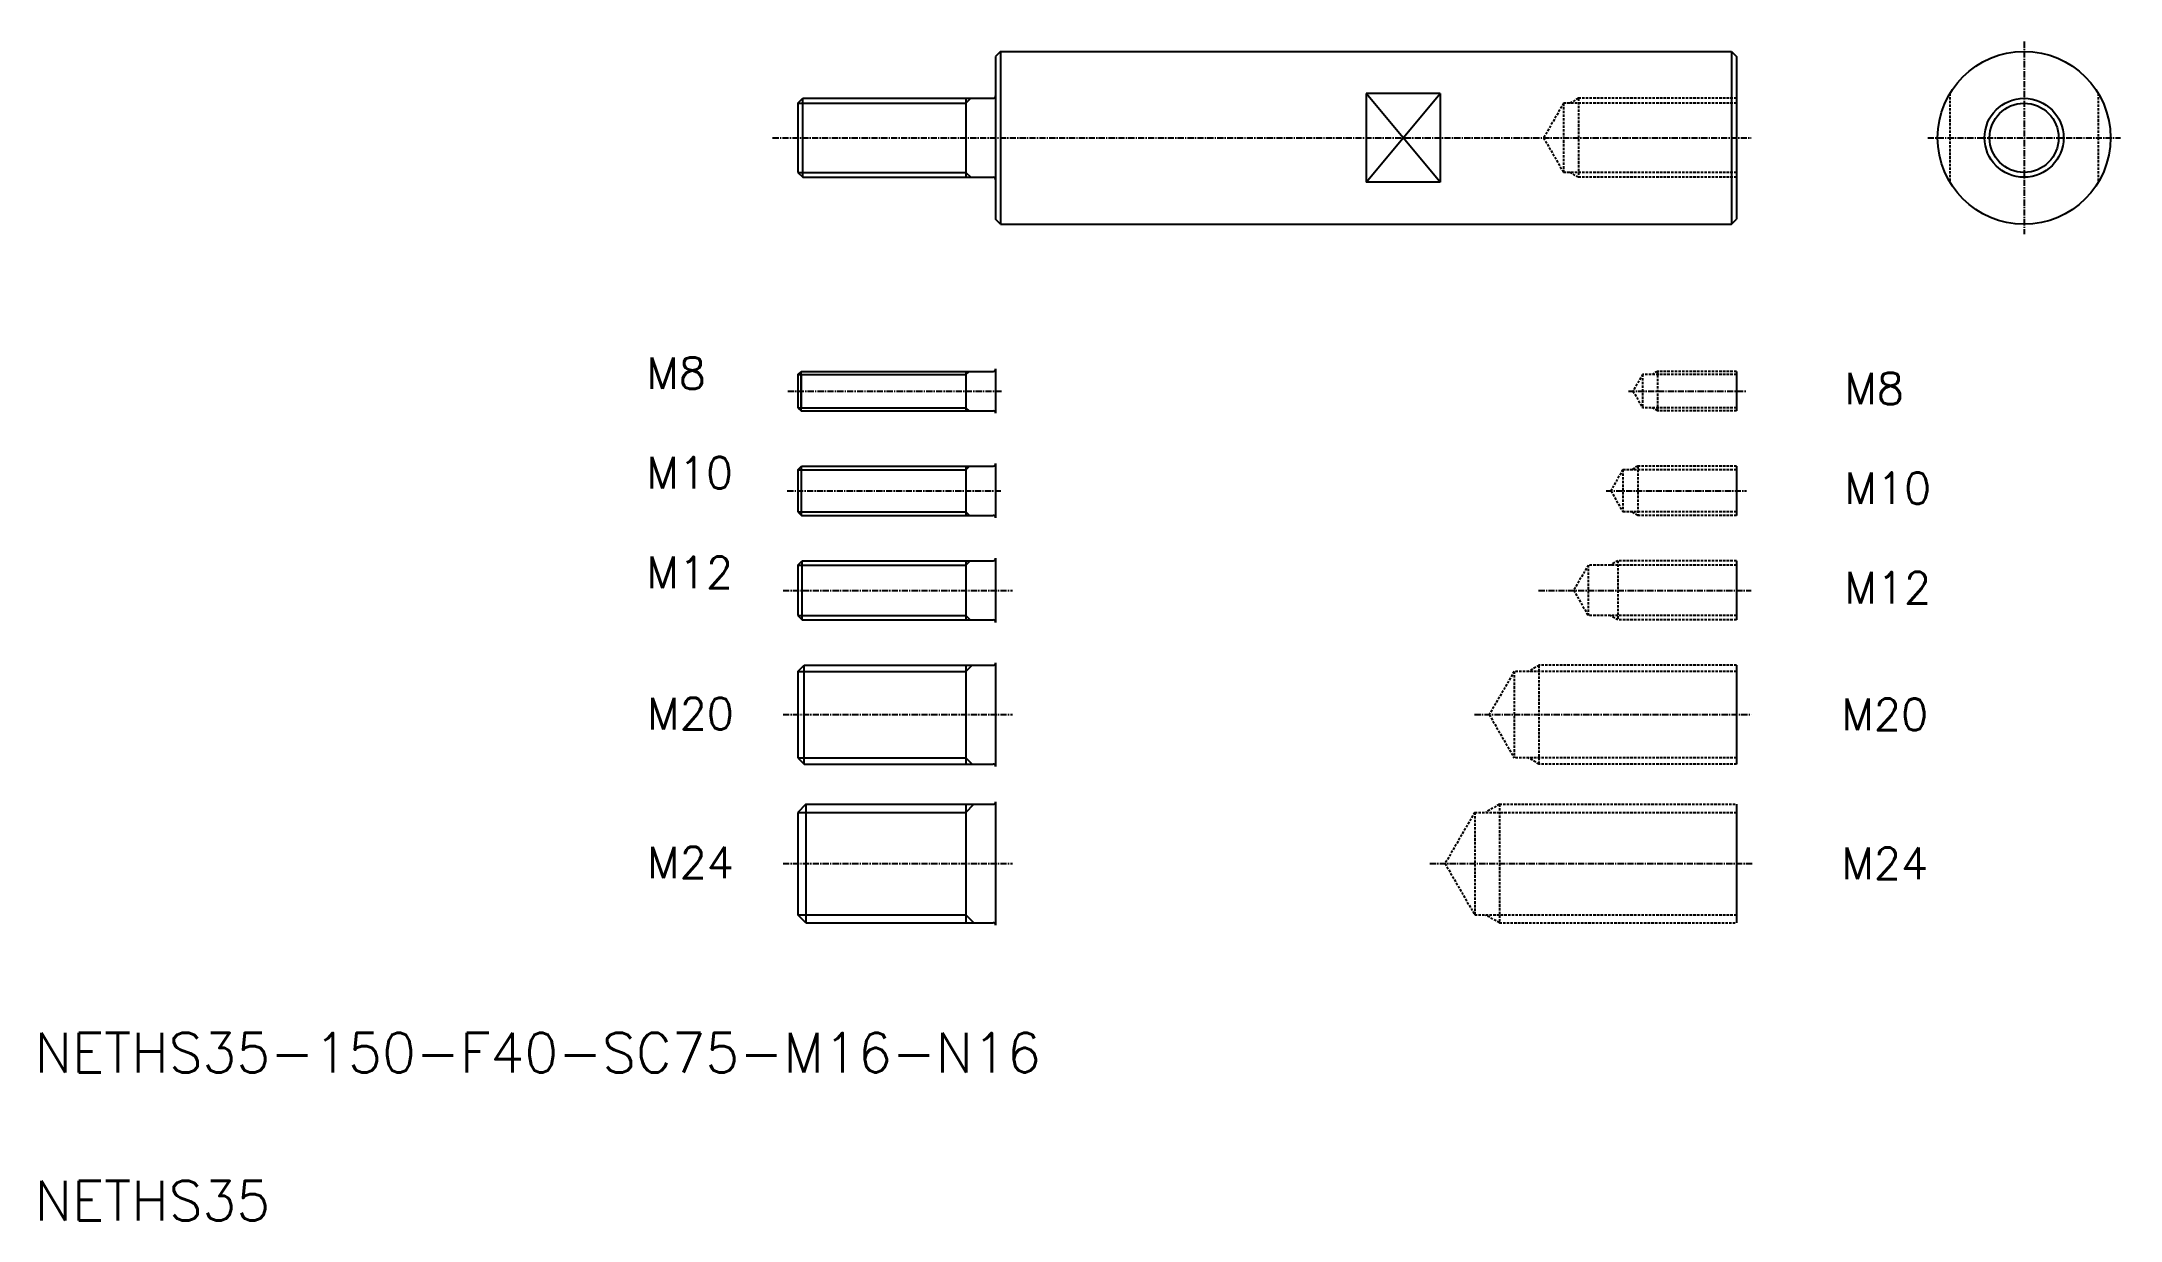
# Model space of a CAD drawing. Extents: x 21 to 442, y 20 to 259.
import ezdxf

# ---------------------------------------------------------------- set-up
doc = ezdxf.new("R2010")
doc.units = 0
doc.linetypes.add('CENTER', pattern=[2, 1.25, -0.25, 0.25, -0.25])
doc.linetypes.add('DASHED', pattern=[0.75, 0.5, -0.25])
doc.layers.get('0').update_dxf_attribs({"linetype": 'CONTINUOUS'})
doc.layers.add('CENTER', color=1, linetype='CENTER')
doc.styles.get("Standard").update_dxf_attribs({"font": 'txt', "height": 6.4, "bigfont": 'BIGFONT'})

msp = doc.modelspace()

# ---------------------------------------------------------------- linework, layer by layer
at = {"color": 7, "linetype": 'CONTINUOUS'}
for p, q in [((215.49, 256.79), (214.49, 255.79)), ((215.49, 256.79), (363.49, 256.79)), ((215.49, 256.79), (215.49, 221.79)), ((363.49, 256.79), (364.49, 255.79)), ((363.49, 256.79), (363.49, 221.79)), ((214.49, 255.79), (214.49, 222.79)), ((364.49, 255.79), (364.49, 222.79)), ((289.49, 248.3), (289.49, 230.28)), ((304.49, 248.3), (289.49, 248.3)), ((304.49, 248.3), (304.49, 230.28)), ((174.49, 246.29), (175.49, 247.29)), ((174.49, 246.29), (174.49, 232.29)), ((175.49, 247.29), (213.99, 247.29)), ((175.49, 231.29), (175.49, 247.29)), ((208.49, 247.29), (208.49, 231.29)), ((174.49, 232.29), (175.49, 231.29)), ((175.49, 231.29), (213.99, 231.29)), ((304.49, 230.28), (289.49, 230.28)), ((215.49, 221.79), (214.49, 222.79)), ((215.49, 221.79), (363.49, 221.79)), ((363.49, 221.79), (364.49, 222.79)), ((174.49, 191.37), (175.12, 191.99)), ((174.49, 191.37), (174.49, 184.62)), ((175.12, 183.99), (175.12, 191.99)), ((175.12, 191.99), (213.99, 191.99)), ((175.12, 191.33), (175.12, 184.66)), ((208.49, 191.99), (208.49, 183.99)), ((214.49, 192.49), (214.49, 183.49)), ((364.49, 191.99), (364.49, 183.99)), ((174.49, 184.62), (175.12, 183.99)), ((175.12, 183.99), (213.99, 183.99)), ((174.49, 172.06), (175.24, 172.81)), ((175.24, 162.81), (175.24, 172.81)), ((175.24, 172.81), (213.99, 172.81)), ((208.49, 172.81), (208.49, 162.81)), ((214.49, 173.31), (214.49, 162.31)), ((364.49, 172.81), (364.49, 162.81)), ((174.49, 172.06), (174.49, 163.56)), ((174.49, 163.56), (175.24, 162.81)), ((175.24, 162.81), (213.99, 162.81)), ((174.49, 152.76), (175.37, 153.63)), ((174.49, 152.76), (174.49, 142.51)), ((175.37, 153.63), (213.99, 153.63)), ((175.37, 141.63), (175.37, 153.63)), ((208.49, 153.63), (208.49, 141.63)), ((214.49, 154.13), (214.49, 141.13)), ((364.49, 153.63), (364.49, 141.63)), ((174.49, 142.51), (175.37, 141.63)), ((175.37, 141.63), (213.99, 141.63)), ((182.52, 141.63), (182.52, 141.63)), ((199.68, 141.63), (199.68, 141.63)), ((174.49, 131.2), (175.74, 132.45)), ((174.49, 131.2), (174.49, 113.7)), ((175.74, 112.45), (175.74, 132.45)), ((175.74, 132.45), (213.99, 132.45)), ((208.49, 132.45), (208.49, 112.45)), ((214.49, 132.95), (214.49, 111.95)), ((364.49, 132.45), (364.49, 112.45)), ((174.49, 113.7), (175.74, 112.45)), ((175.74, 112.45), (213.99, 112.45)), ((176.12, 104.29), (174.49, 102.66)), ((174.49, 102.66), (174.49, 81.91)), ((176.12, 104.29), (213.99, 104.29)), ((176.12, 104.29), (176.12, 80.29)), ((208.49, 104.29), (208.49, 80.29)), ((214.49, 104.79), (214.49, 79.79)), ((364.49, 104.29), (364.49, 80.29)), ((176.12, 80.29), (174.49, 81.91)), ((176.12, 80.29), (213.99, 80.29))]:
    msp.add_line(p, q, dxfattribs=at)
at = {"color": 3, "linetype": 'CONTINUOUS'}
for p, q in [((289.49, 230.28), (304.49, 248.3)), ((304.49, 230.28), (289.49, 248.3)), ((174.49, 246.29), (208.49, 246.29)), ((208.49, 246.29), (209.49, 247.29)), ((174.49, 232.29), (208.49, 232.29)), ((208.49, 232.29), (209.49, 231.29)), ((174.49, 191.37), (208.49, 191.37)), ((208.49, 191.37), (209.12, 191.99)), ((174.49, 184.62), (208.49, 184.62)), ((208.49, 184.62), (209.12, 183.99)), ((208.49, 172.06), (209.24, 172.81)), ((174.49, 172.06), (208.49, 172.06)), ((174.49, 163.56), (208.49, 163.56)), ((208.49, 163.56), (209.24, 162.81)), ((174.49, 152.76), (208.49, 152.76)), ((208.49, 152.76), (209.37, 153.63)), ((174.49, 142.51), (208.49, 142.51)), ((208.49, 142.51), (209.37, 141.63)), ((174.49, 131.2), (208.49, 131.2)), ((208.49, 131.2), (209.74, 132.45)), ((174.49, 113.7), (208.49, 113.7)), ((208.49, 113.7), (209.74, 112.45)), ((174.49, 102.66), (208.49, 102.66)), ((208.49, 102.66), (210.12, 104.29)), ((174.49, 81.91), (208.49, 81.91)), ((208.49, 81.91), (210.12, 80.29))]:
    msp.add_line(p, q, dxfattribs=at)
at = {"color": 3, "linetype": 'DASHED'}
for p, q in [((329.49, 246.29), (325.45, 239.29)), ((364.49, 246.29), (329.49, 246.29)), ((329.49, 246.29), (329.49, 232.29)), ((332.49, 247.29), (330.76, 246.29)), ((364.49, 247.29), (332.49, 247.29)), ((332.49, 247.29), (332.49, 231.29)), ((364.49, 246.29), (332.49, 246.29)), ((325.45, 239.29), (329.49, 232.29)), ((364.49, 232.29), (329.49, 232.29)), ((332.49, 231.29), (330.76, 232.29)), ((364.49, 232.29), (332.49, 232.29)), ((364.49, 231.29), (332.49, 231.29)), ((345.49, 191.37), (343.54, 187.99)), ((364.49, 191.37), (345.49, 191.37)), ((345.49, 191.37), (345.49, 184.62)), ((348.49, 191.99), (347.41, 191.37)), ((364.49, 191.99), (348.49, 191.99)), ((348.49, 191.99), (348.49, 183.99)), ((343.54, 187.99), (345.49, 184.62)), ((364.49, 184.62), (345.49, 184.62)), ((348.49, 183.99), (347.41, 184.62)), ((364.49, 183.99), (348.49, 183.99)), ((344.49, 172.81), (343.19, 172.06)), ((344.49, 172.81), (344.49, 162.81)), ((364.49, 172.81), (344.49, 172.81)), ((341.49, 172.06), (339.09, 167.9)), ((341.49, 172.06), (341.49, 163.56)), ((364.49, 172.06), (341.49, 172.06)), ((339.09, 167.73), (341.49, 163.56)), ((364.49, 163.56), (341.49, 163.56)), ((344.49, 162.81), (343.19, 163.56)), ((364.49, 162.81), (344.49, 162.81)), ((334.49, 152.76), (331.53, 147.63)), ((364.49, 152.76), (334.49, 152.76)), ((334.49, 152.76), (334.49, 142.51)), ((340.49, 153.63), (338.98, 152.76)), ((364.49, 153.63), (340.49, 153.63)), ((340.49, 153.63), (340.49, 141.63)), ((331.53, 147.63), (334.49, 142.51)), ((364.49, 142.51), (334.49, 142.51)), ((340.49, 141.63), (338.98, 142.51)), ((364.49, 141.63), (340.49, 141.63)), ((319.49, 131.2), (314.44, 122.45)), ((364.49, 131.2), (319.49, 131.2)), ((319.49, 131.2), (319.49, 113.7)), ((324.49, 132.45), (322.33, 131.2)), ((364.49, 132.45), (324.49, 132.45)), ((324.49, 132.45), (324.49, 112.45)), ((364.49, 131.2), (324.49, 131.2)), ((314.44, 122.45), (319.49, 113.7)), ((364.49, 113.7), (319.49, 113.7)), ((324.49, 112.45), (322.33, 113.7)), ((364.49, 113.7), (324.49, 113.7)), ((364.49, 112.45), (324.49, 112.45)), ((311.49, 102.66), (305.5, 92.29)), ((311.49, 102.66), (364.49, 102.66)), ((311.49, 102.66), (311.49, 81.91)), ((316.49, 104.29), (313.68, 102.66)), ((316.49, 104.29), (364.49, 104.29)), ((316.49, 104.29), (316.49, 80.29)), ((305.5, 92.29), (311.49, 81.91)), ((311.49, 81.91), (364.49, 81.91)), ((316.49, 80.29), (313.68, 81.91)), ((316.49, 80.29), (364.49, 80.29))]:
    msp.add_line(p, q, dxfattribs=at)
at = {"color": 7, "linetype": 'CONTINUOUS'}
for radius in [17.5, 7]:
    msp.add_circle((422.71, 239.29), radius, dxfattribs=at)
at = {"color": 3, "linetype": 'CONTINUOUS'}
msp.add_circle((422.71, 239.29), 8, dxfattribs=at)
at = {"color": 7, "linetype": 'CONTINUOUS'}
for centre, start, end in [((213.99, 247.79), 270, 0), ((213.99, 230.79), 0, 90), ((213.99, 192.49), 270, 0), ((213.99, 183.49), 0, 90), ((213.99, 173.31), 270, 0), ((213.99, 162.31), 0, 90), ((213.99, 154.13), 270, 0), ((213.99, 141.13), 0, 90), ((213.99, 132.95), 270, 0), ((213.99, 111.95), 0, 90), ((213.99, 104.79), 270, 0), ((213.99, 79.79), 0, 90)]:
    msp.add_arc(centre, 0.5, start, end, dxfattribs=at)
at = {"layer": 'CENTER', "color": 1, "linetype": 'CENTER'}
for p, q in [((422.71, 258.79), (422.71, 219.79)), ((169.36, 239.29), (367.49, 239.29)), ((403.21, 239.29), (442.21, 239.29)), ((172.45, 187.99), (215.73, 187.99)), ((342.6, 187.99), (366.49, 187.99)), ((172.33, 167.81), (215.73, 167.81)), ((338.14, 167.81), (366.49, 167.81)), ((171.49, 147.63), (217.94, 147.63)), ((324.43, 147.63), (367.49, 147.63)), ((171.49, 122.45), (217.94, 122.45)), ((311.47, 122.45), (367.49, 122.45)), ((171.49, 92.29), (217.94, 92.29)), ((302.41, 92.29), (367.76, 92.29))]:
    msp.add_line(p, q, dxfattribs=at)
at = {"layer": 'CENTER', "color": 3, "linetype": 'DASHED'}
for p, q in [((407.71, 248.3), (407.71, 230.28)), ((437.71, 248.3), (437.71, 230.28))]:
    msp.add_line(p, q, dxfattribs=at)

# ---------------------------------------------------------------- texts
at = {"color": 7, "linetype": 'CONTINUOUS'}
for s, height, p in [('M8', 6.4, (143.8, 188.42)), ('M8', 6.4, (386.33, 185.31)), ('M10', 6.4, (143.8, 168.24)), ('M10', 6.4, (386.33, 165.13)), ('M12', 6.4, (143.8, 148.06)), ('M12', 6.4, (386.33, 144.95)), ('M20', 6.4, (143.96, 119.47)), ('M20', 6.4, (385.72, 119.3)), ('M24', 6.4, (143.96, 89.3)), ('M24', 6.4, (385.72, 89.14)), ('NETHS35-150-F40-SC75-M16-N16', 8, (20, 50)), ('NETHS35', 8, (20, 20))]:
    msp.add_text(s, height=height, dxfattribs=at).set_placement(p)

doc.saveas('drawing.dxf')
